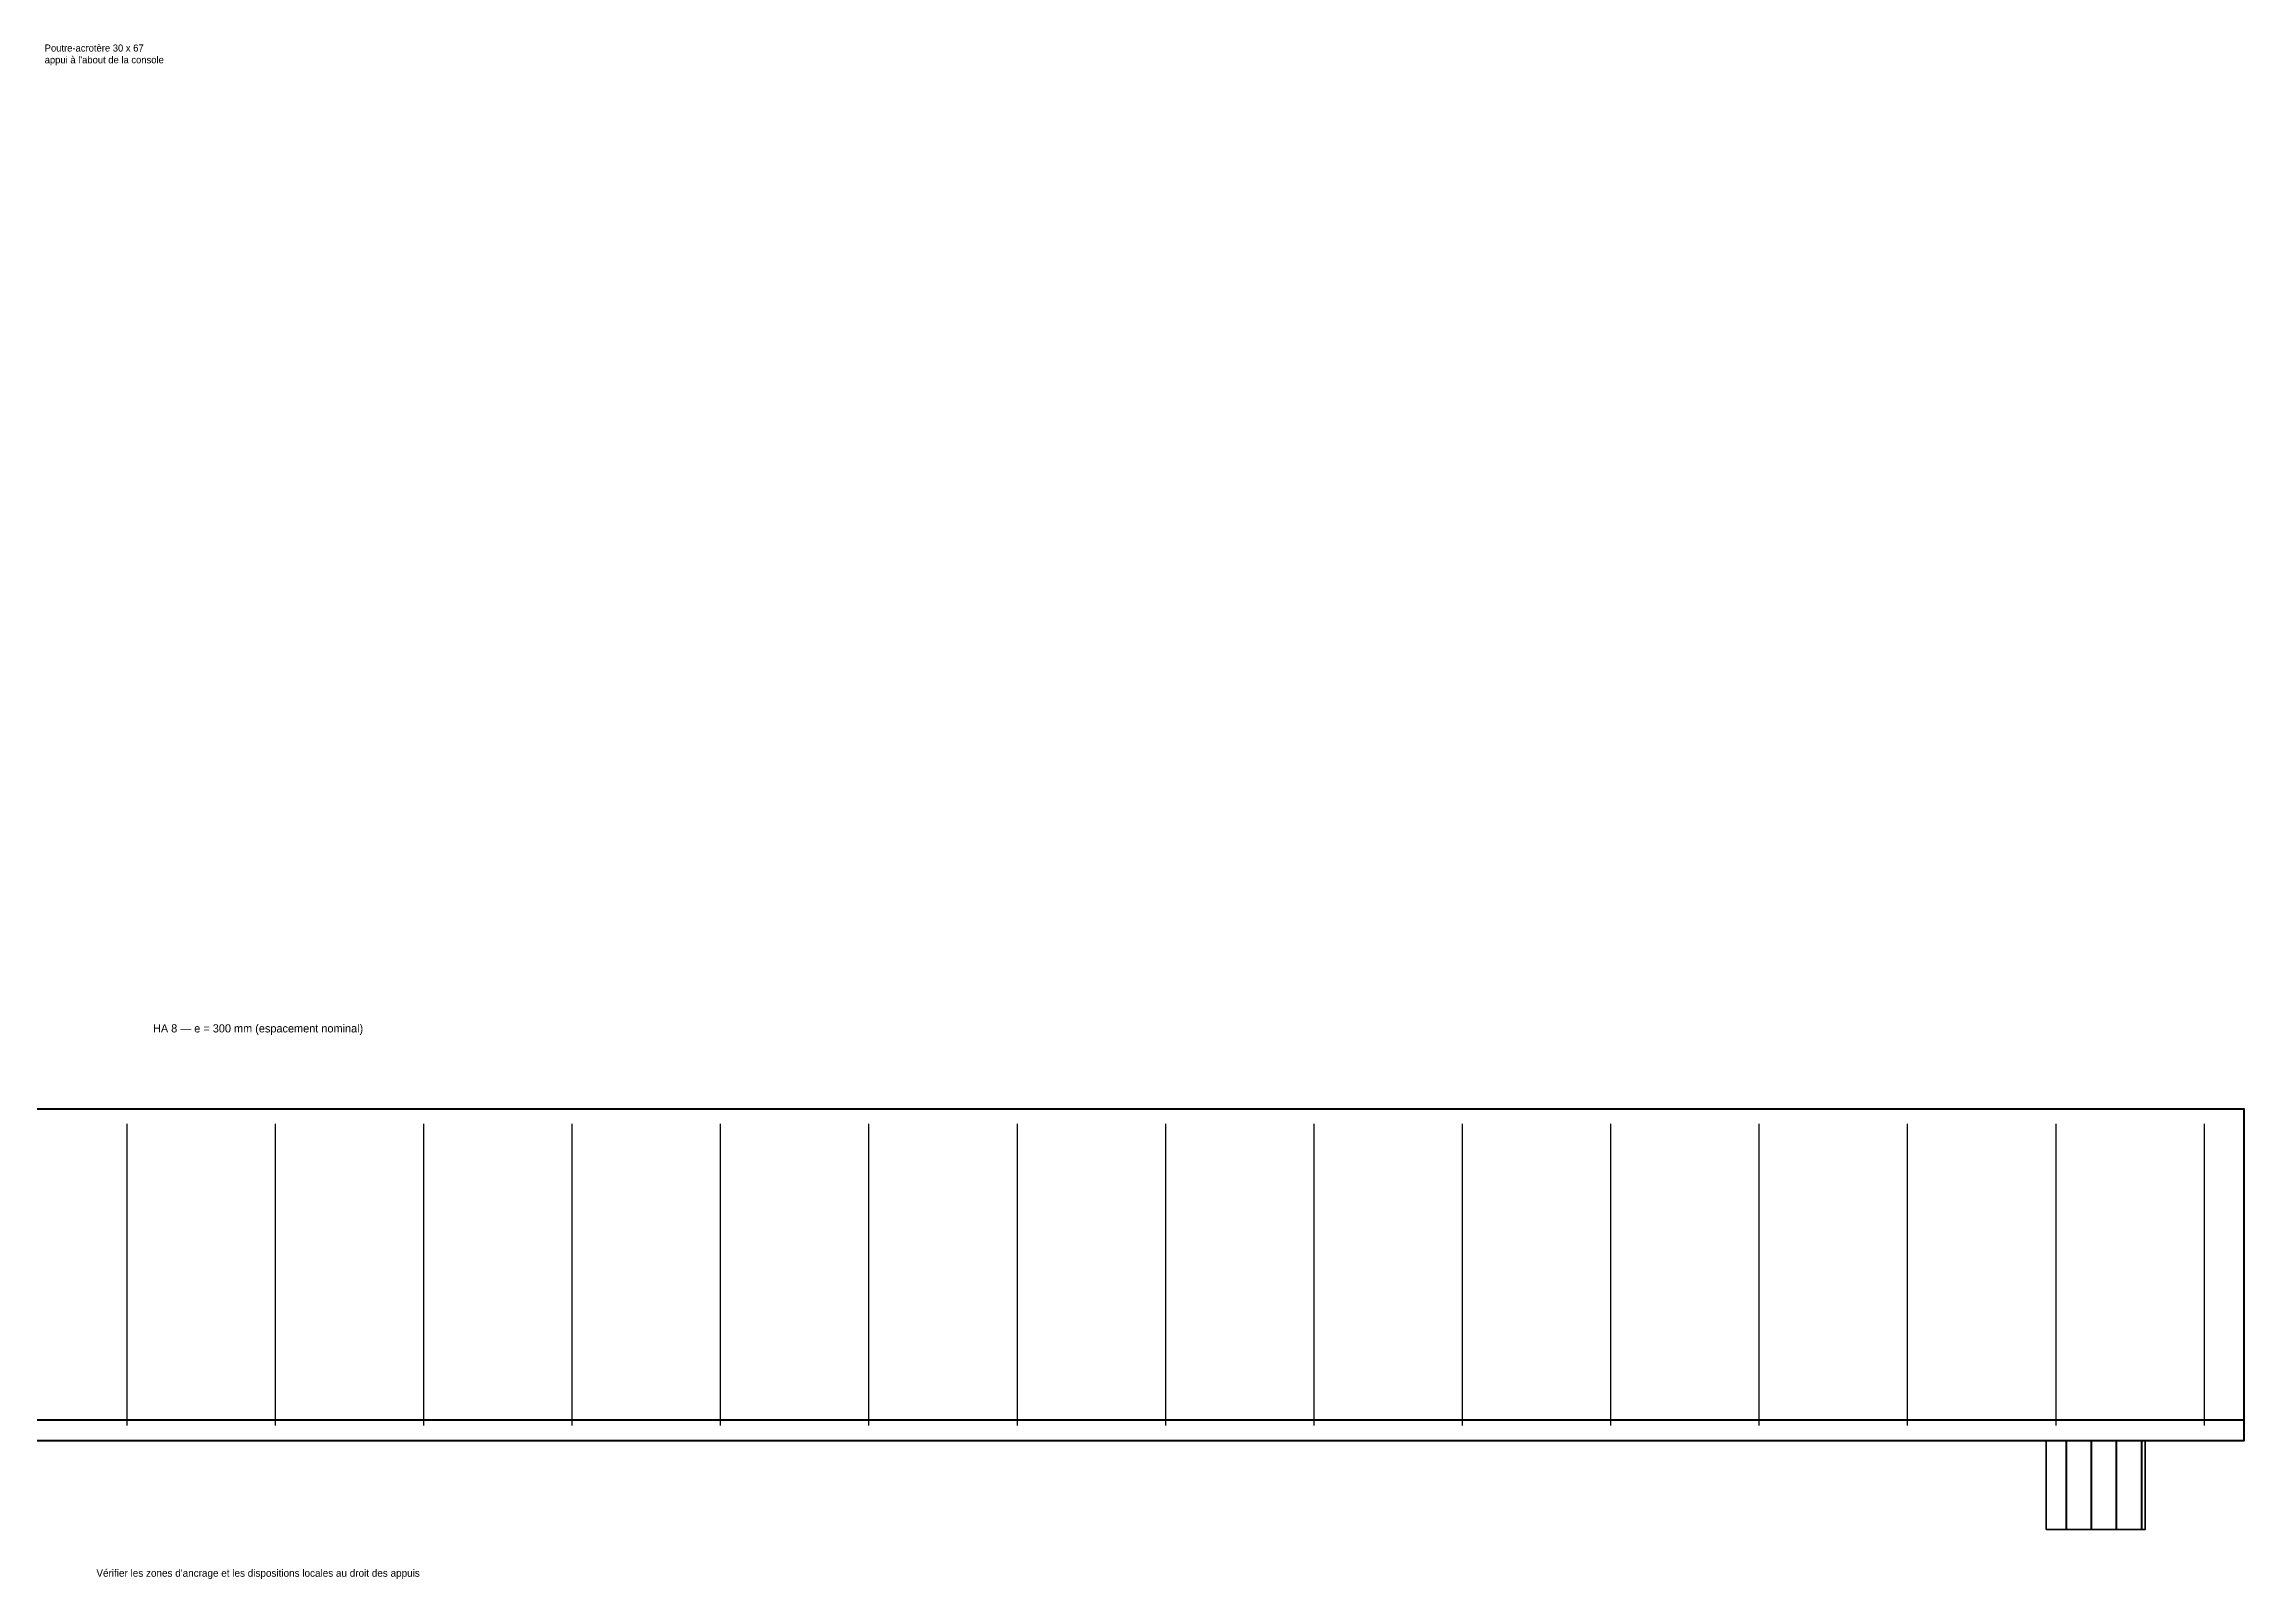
# Model space of a CAD drawing. Header units: centimetres. Extents: x -45 to 1744, y -489 to 84.
# Drawn here: x 358.2 to 803, y -258 to 52.3 of the extents above; entities that cross this region are included whole.
import ezdxf

# ---------------------------------------------------------------- set-up
doc = ezdxf.new("R2010")
doc.units = ezdxf.units.CM
for name, color, linetype, lineweight in [('STR_COFFRAGE_BA', 6, 'CONTINUOUS', 50), ('STR_COTATIONS_TEXTES', 7, 'CONTINUOUS', 25), ('STR_FERRAILLAGE', 6, 'CONTINUOUS', 40)]:
    doc.layers.add(name, color=color, linetype=linetype, lineweight=lineweight)

msp = doc.modelspace()

# ---------------------------------------------------------------- hatches: boundary and pattern name
at = {"layer": 'STR_COFFRAGE_BA'}
h = msp.add_hatch(dxfattribs=at)
h.set_pattern_fill('ANSI31', scale=1.6, angle=45)
h.paths.add_polyline_path([(763, -248), (783, -248), (783, -230), (763, -230)])

# ---------------------------------------------------------------- linework, layer by layer
at = {"layer": 'STR_COFFRAGE_BA', "lineweight": 50}
msp.add_lwpolyline([(0, -230), (803, -230), (803, -163), (0, -163), (0, -230)], dxfattribs=at)
at = {"layer": 'STR_COFFRAGE_BA', "lineweight": 35}
msp.add_lwpolyline([(763, -248), (783, -248), (783, -230), (763, -230), (763, -248)], dxfattribs=at)
at = {"layer": 'STR_FERRAILLAGE', "lineweight": 25}
for p, q in [((375, -227), (375, -166)), ((405, -227), (405, -166)), ((435, -227), (435, -166)), ((465, -227), (465, -166)), ((495, -227), (495, -166)), ((525, -227), (525, -166)), ((555, -227), (555, -166)), ((585, -227), (585, -166)), ((615, -227), (615, -166)), ((645, -227), (645, -166)), ((675, -227), (675, -166)), ((705, -227), (705, -166)), ((735, -227), (735, -166)), ((765, -227), (765, -166)), ((795, -227), (795, -166))]:
    msp.add_line(p, q, dxfattribs=at)
at = {"layer": 'STR_FERRAILLAGE', "lineweight": 40}
msp.add_line((0, -225.8), (803, -225.8), dxfattribs=at)

# ---------------------------------------------------------------- texts
at = {"layer": 'STR_COTATIONS_TEXTES'}
for s, insert, char_height, attachment_point in [("Poutre-acrotère 30 x 67\\Pappui à l'about de la console", (358.35, 48), 1.425, 7), ('HA 8 — e = 300 mm (espacement nominal)', (401.5, -148), 1.65, 8), ("Vérifier les zones d'ancrage et les dispositions locales au droit des appuis", (401.5, -258), 1.5, 8)]:
    msp.add_mtext(s, dxfattribs=dict(at, insert=insert, char_height=char_height, attachment_point=attachment_point))

doc.saveas('drawing.dxf')
